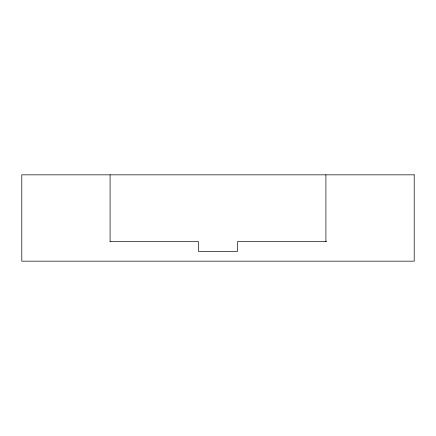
<?xml version="1.0" encoding="UTF-8"?>
<svg xmlns="http://www.w3.org/2000/svg" width="436" height="436" viewBox="0 0 436 436"><rect width="100%" height="100%" fill="white"/><g stroke="black" fill="none" stroke-linecap="round" stroke-linejoin="round"><path stroke-width="0.65" d="M110.046 241.544L198.38 241.544L198.38 251.354L237.62 251.354L237.62 241.544L326.629 241.544M325.91 174.836L325.91 241.544M110.09 174.836L110.09 241.544M414.2 174.836L21.8 174.836L21.8 261.164L414.2 261.164L414.2 174.836"/></g></svg>
